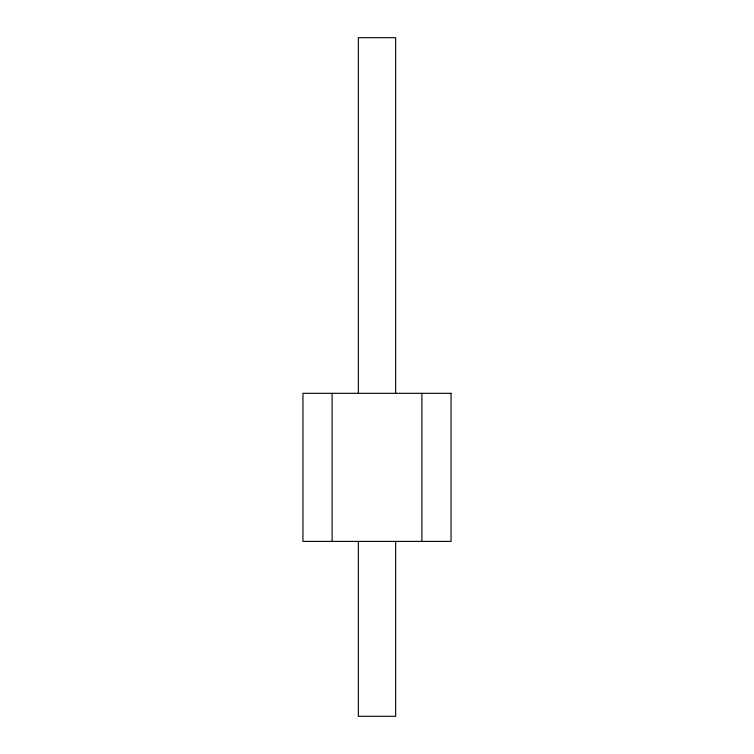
<?xml version="1.0" encoding="UTF-8"?>
<svg xmlns="http://www.w3.org/2000/svg" width="754" height="754" viewBox="0 0 754 754"><rect width="100%" height="100%" fill="white"/><g stroke="black" fill="none" stroke-linecap="round" stroke-linejoin="round"><path stroke-width="1.13" d="M421.891 393.324L421.891 541.4M395.652 393.324L395.652 37.7L358.348 37.7L358.348 393.324M395.652 541.4L395.652 716.3L358.348 716.3L358.348 541.4M332.109 393.324L332.109 541.4M451.043 393.324L302.957 393.324L302.957 541.4L451.043 541.4L451.043 393.324"/></g></svg>
